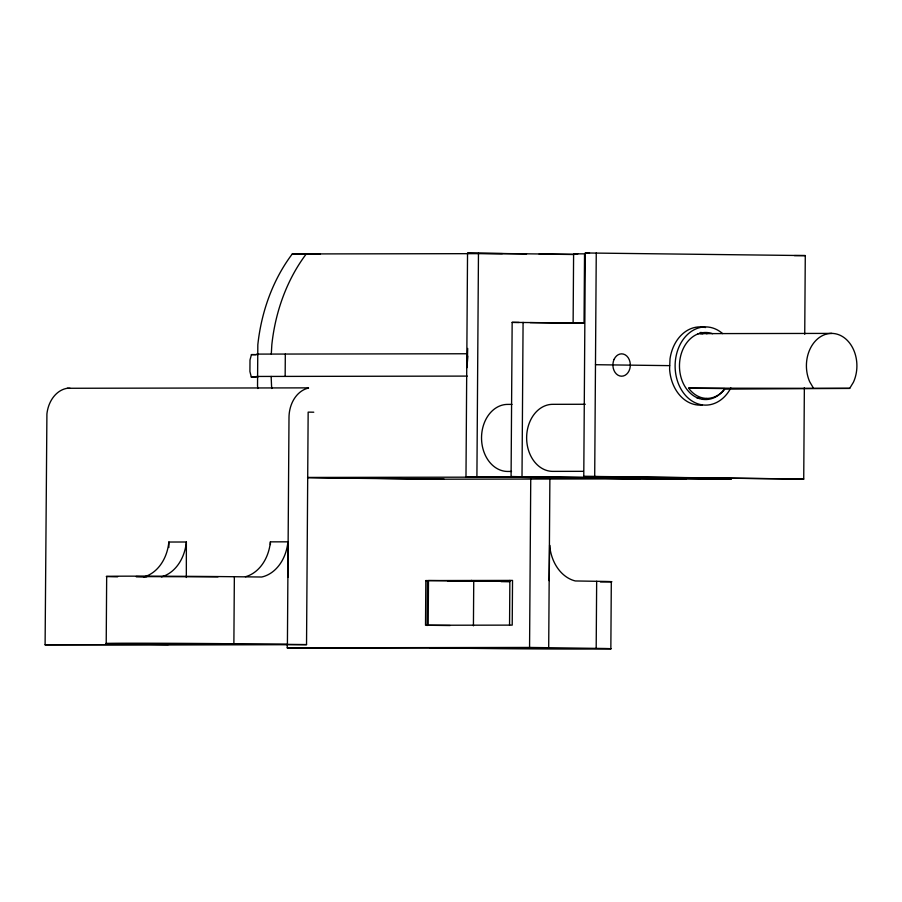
<?xml version="1.0" encoding="UTF-8"?>
<svg xmlns="http://www.w3.org/2000/svg" width="902" height="902" viewBox="0 0 902 902"><rect width="100%" height="100%" fill="white"/><g stroke="black" fill="none" stroke-linecap="round" stroke-linejoin="round"><path stroke-width="1.35" d="M168.854 547.491L168.854 542.034L186.364 542.001L186.331 577.505M270.408 544.594L270.408 541.854L287.918 541.831L287.885 577.336M313.772 412.203L308.157 412.135L306.533 644.626L45.1 644.806L46.915 413.939A30.104 23.463 89.9 0 1 67.289 388.277L308.191 387.871M106.21 643.566L106.673 576.513M233.877 643.757L234.351 576.705M285.156 376.416L285.314 354.058M549.882 478.184L548.698 647.681L306.387 648.098L287.253 647.85L287.276 645.031M427.142 625.537L427.447 580.832M465.984 476.673L685.926 479.289L465.984 476.673L467.54 253.169L573.864 254.353M467.337 362.232L467.698 348.431M473.426 625.83L473.742 581.125A40.906 31.874 89.9 0 1 471.351 580.414M476.91 476.662L478.466 253.146M509.551 625.12L509.867 580.426M511.084 476.594L731.037 479.21L511.084 476.594L512.156 322.375L584.045 323.13L584.53 253.834L573.604 253.857L573.12 323.142L530.173 322.6M522.01 476.583L523.081 322.352M287.253 647.85L529.564 647.444L530.748 478.353M804.358 387.713L803.727 479.086L583.774 476.47L585.33 252.966L805.283 255.582L804.731 334.304M583.774 476.47L594.7 476.459L596.256 252.943M596.188 648.324L596.662 581.271M610.846 648.707L611.308 581.655M705.522 327.55A39.113 30.488 89.9 0 0 670.017 358.895L669.6 369.087A39.113 30.488 89.9 0 0 702.41 405.009M549.16 580.629L549.622 545.124A40.906 31.874 89.9 0 0 575.284 580.956L605.366 581.44A96.119 0.676 0.4 0 1 600.394 581.97M271.299 354.08L271.829 344.767A162.056 126.291 89.9 0 1 306.285 253.936L320.368 254.116M467.732 356.065L467.022 367.621M258.175 354.599L251.432 354.61L250.001 359.999L249.922 371.568L251.286 376.957L255.638 377.013M849.684 388.379L724.689 389.134A32.393 25.245 89.9 0 1 688.981 388.683L688.654 388.131L849.684 388.379L853.405 382.268A32.393 25.245 89.9 0 0 831.881 333.402L700.223 333.627M257.803 388.503A162.056 126.291 89.9 0 1 257.532 385.785L257.825 344.789A162.056 126.291 89.9 0 1 292.282 253.958L502.38 253.609M794.358 255.593L805.283 255.582M573.12 323.142L584.045 323.13M467.394 353.753L256.743 354.103M467.236 376.1L256.585 376.45M251.286 376.957L258.017 376.946M511.998 404.389L507.894 404.4A33.532 26.124 89.9 0 0 481.533 437.594A33.532 26.124 89.9 0 0 507.431 471.453L511.524 471.442M585.285 404.265L552.994 404.322A33.532 26.124 89.9 0 0 526.633 437.515A33.532 26.124 89.9 0 0 552.531 471.374L583.414 471.329M500.813 477.113L307.526 477.44L444.077 479.199M640.172 478.872L430.074 479.221L307.616 477.688M447.618 580.798L510.645 580.696M45.1 644.806L287.411 644.389L289.001 417.457A30.104 23.463 89.9 0 1 308.585 388.052M218.013 576.829L135.954 576.57L146.733 576.84M509.641 581.418L428.484 580.561L428.179 625.266L450.121 625.537M595.478 364.701L669.634 365.637M585.33 252.966L589.547 253.022M573.604 253.857L577.799 253.913M467.54 253.169L526.543 253.913M539.148 254.071L574.157 254.511M292.282 253.958L320.435 254.319M512.156 322.375L519.09 322.465M251.432 354.61L255.796 354.666M688.654 388.131L725.028 388.582M67.289 388.277L70.097 388.311M594.7 476.459L803.727 479.086M306.533 644.626L216.469 643.6A96.119 0.676 0.4 0 0 112.152 643.78L168.358 644.592M529.564 647.444L604.904 648.493A96.119 0.676 0.4 0 1 500.587 648.673L429.634 647.884M117.598 576.829L112.615 576.728A96.119 0.676 0.4 0 1 216.931 576.547L261.749 577.009A40.906 31.874 89.9 0 0 287.918 541.831M813.311 387.916L809.68 381.715A32.393 25.245 89.9 0 1 831.881 333.402M271.141 376.438L271.547 385.763A162.056 126.291 89.9 0 0 271.806 388.48M509.371 581.677A96.119 0.676 0.4 0 1 501.05 581.621M270.408 541.854A40.906 31.874 89.9 0 1 245.445 576.739M186.364 542.001A40.906 31.874 89.9 0 1 161.413 576.885M168.854 542.034A40.906 31.874 89.9 0 1 143.903 576.908M730.857 387.916A39.113 30.488 89.9 0 1 688.542 398.413A39.113 30.488 89.9 0 1 680.333 344.09A39.113 30.488 89.9 0 1 722.649 333.605M700.256 332.488A33.532 26.124 89.9 0 1 707.01 333.729M706.491 398.492A33.532 26.124 89.9 0 1 702.455 399.394M699.772 398.413A32.393 25.245 89.9 0 1 697.133 398.199M697.584 333.763A32.393 25.245 89.9 0 1 702.85 333.83M723.878 389.98A33.532 26.124 89.9 0 1 680.288 374.33A33.532 26.124 89.9 0 1 712.614 333.717M425.834 580.561L425.518 625.266L512.212 625.12L512.528 580.414L425.834 580.561M179.667 643.983L223.978 644.299L179.667 643.983M493.202 647.929L537.513 648.245L493.202 647.929M614.127 359.3A11.174 8.704 89.9 0 0 621.489 376.202A11.174 8.704 89.9 0 0 629.213 359.582A11.174 8.704 89.9 0 0 614.127 359.3"/></g></svg>
